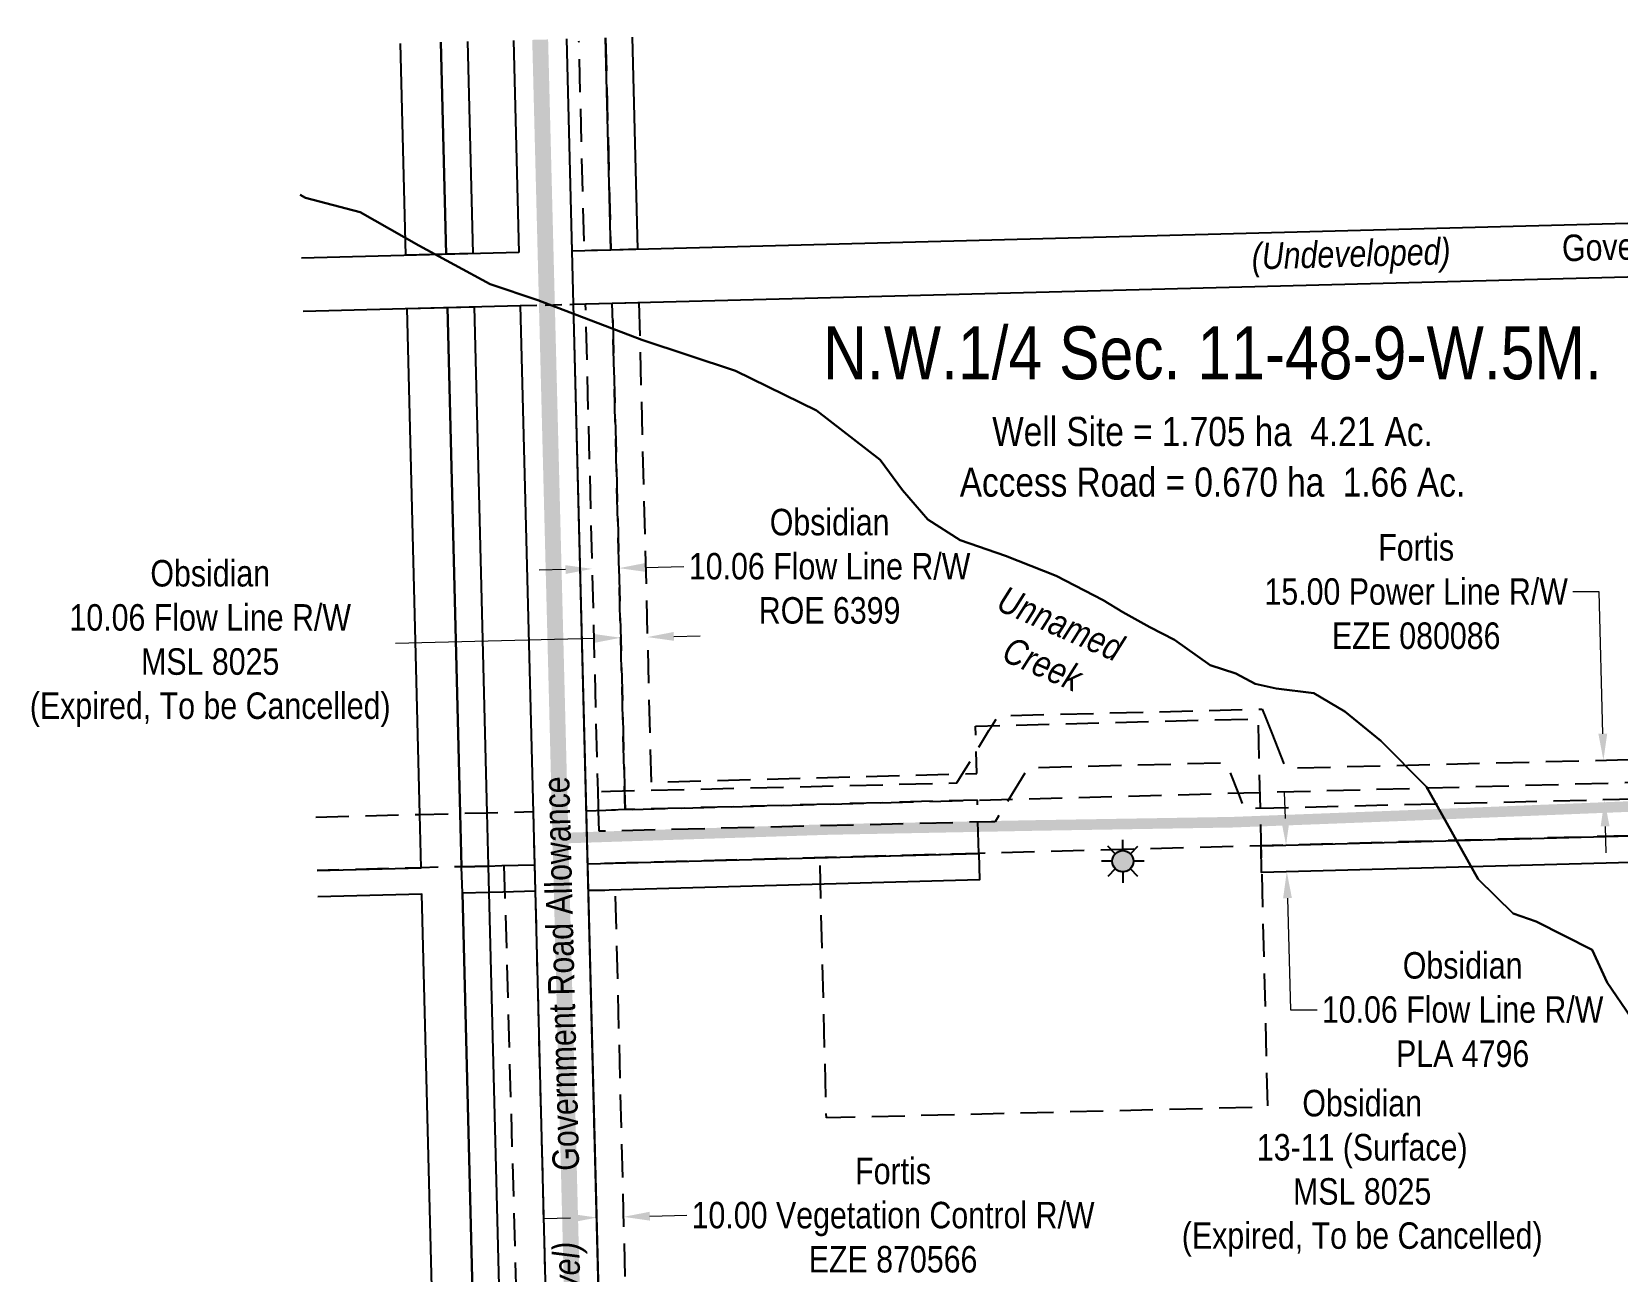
# Model space of a CAD drawing. Extents: x 615946 to 620082, y 5887661 to 5890671.
# Drawn here: x 618844 to 619443, y 5888305 to 5888773 of the extents above; entities that cross this region are included whole.
import ezdxf
from ezdxf.enums import TextEntityAlignment as Align

# ---------------------------------------------------------------- set-up
doc = ezdxf.new("R2010")
doc.units = 0
doc.header["$LTSCALE"] = 5
doc.header["$PDMODE"] = 34
doc.header["$PDSIZE"] = 0.03
for name, pattern in [('foc-ACCESSROAD', [3.75, 2.5, -1.25]), ('foc-FLOWLINE', [3.75, 2.5, -1.25]), ('foc-TIELINE', [1.875, 1.25, -0.625])]:
    doc.linetypes.add(name, pattern=pattern)
doc.layers.get('Defpoints').update_dxf_attribs({"color": 9})
for name, color, linetype in [('AS-POWER', 104, 'foc-POWER'), ('AS-ROADS', 254, 'Continuous'), ('C-FLOWLINE', 13, 'foc-FLOWLINE'), ('C-RW', 13, 'Continuous'), ('C-SYMBOL', 7, 'Continuous'), ('C-WS', 13, 'foc-ACCESSROAD'), ('C-WS-S', 8, 'Continuous'), ('F-EZE', 190, 'foc-FLOWLINE'), ('F-RW', 190, 'Continuous'), ('L-AREAREQUIRED', 7, 'Continuous'), ('L-ROAD-T', 7, 'Continuous'), ('L-SEC', 7, 'Continuous'), ('L-TIE', 7, 'foc-TIELINE'), ('T-WATER', 160, 'Continuous'), ('T-WATER-T', 170, 'Continuous')]:
    doc.layers.add(name, color=color, linetype=linetype)
for name, color, linetype, lineweight in [('C-FLOWLINE-T', 13, 'Continuous', 9), ('C-RW-T', 13, 'Continuous', 9), ('C-WS-T', 13, 'Continuous', 9), ('F-EZE-T', 190, 'Continuous', 9), ('F-RW-T', 190, 'Continuous', 9), ('T-TEXT', 48, 'Continuous', 18)]:
    doc.layers.add(name, color=color, linetype=linetype, lineweight=lineweight)
doc.styles.add('100L', font='ARIALN.TTF', dxfattribs={"height": 11})
doc.styles.add('175L', font='ARIALN.TTF', dxfattribs={"height": 20})
doc.styles.add('80CG', font='ARIALN.TTF', dxfattribs={"height": 10})
doc.styles.add('80L', font='ARIALN.TTF', dxfattribs={"height": 10})
doc.styles.add('80LS', font='ARIALNI.TTF', dxfattribs={"height": 10})
doc.styles.add('foc-LtypeFont', font='ARIALN.TTF', dxfattribs={"height": 7.35})
doc.linetypes.add('foc-POWER', pattern='A,6,-1,["P",foc-LtypeFont,S=0.2,R=0,X=-0.625,Y=-0.75],-1.24,4', length=12.24)
doc.linetypes.add('foc-POWER-NOLINE', pattern='A,0,-4,["P",foc-LtypeFont,S=0.2,R=0,X=-0.625,Y=-0.75],-8.24', length=12.24)
doc.linetypes.add('foc-TOPO-flowdirection-NOLINE', pattern='A,0,[">",foc-LtypeFont,S=0.3,R=0,X=0,Y=-0.945],-20,[">",foc-LtypeFont,S=0.3,R=0,X=0,Y=-0.945],0', length=20)
doc.dimstyles.new('Compass 5 000', dxfattribs={"dimscale": 5, "dimtxt": 9, "dimasz": 2, "dimexe": 0.2, "dimexo": 0.0625, "dimgap": 0.5, "dimtad": 0, "dimtih": 1, "dimtoh": 1, "dimzin": 0, "dimdsep": 46, "dimtxsty": '80CG', "dimcen": 0.1, "dimse1": 1, "dimse2": 1, "dimclrd": 256, "dimclrt": 256, "dimaunit": 1, "dimadec": 4, "dimazin": 0, "dimtfac": 0.06, "dimtofl": 0, "dimtmove": 0, "dimatfit": 1, "dimfxl": 0.2, "dimtolj": 1, "dimtzin": 0, "dimlwd": -1, "dimarcsym": 0})

# ---------------------------------------------------------------- blocks, each defined once
blk = doc.blocks.new('*D437')
at = {"layer": 'Defpoints', "color": 0, "transparency": 16777216}
for p in [(619067.49, 5888325.7), (619059.83, 5888232.81), (619069.84, 5888233.06)]:
    blk.add_point(p, dxfattribs=at)
at = {"layer": 'F-EZE-T', "transparency": 16777216}
for p, q in [((619047.49, 5888325.19), (619037.49, 5888324.94)), ((619077.48, 5888325.95), (619091.41, 5888326.3))]:
    blk.add_line(p, q, dxfattribs=at)
for points in [[(619047.44, 5888326.86), (619047.53, 5888323.52), (619057.48, 5888325.44)], [(619077.44, 5888327.62), (619077.52, 5888324.28), (619067.49, 5888325.7)]]:
    blk.add_solid(points, dxfattribs=at)
at = {"layer": 'F-EZE-T', "transparency": 16777216, "insert": (619169.34, 5888326.3), "char_height": 10, "attachment_point": 5, "style": '80CG', "bg_fill": 3, "box_fill_scale": 1.1, "bg_fill_color": 256, "bg_fill_true_color": 13158600, "bg_fill_transparency": 0}
blk.add_mtext('\\A1;Fortis\\P10.00 Vegetation Control R/W\\PEZE 870566', dxfattribs=at)
blk = doc.blocks.new('*D439')
at = {"layer": 'Defpoints', "color": 0, "transparency": 16777216}
for p in [(619437.63, 5888498.12), (619383.78, 5888496.78), (619384.16, 5888481.79)]:
    blk.add_point(p, dxfattribs=at)
at = {"layer": 'F-RW-T', "transparency": 16777216}
for p, q in [((619436.04, 5888561.73), (619426.04, 5888561.73)), ((619437.38, 5888508.12), (619436.04, 5888561.73)), ((619438.26, 5888473.14), (619438.51, 5888463.14))]:
    blk.add_line(p, q, dxfattribs=at)
for points in [[(619439.05, 5888508.16), (619435.72, 5888508.08), (619437.63, 5888498.12)], [(619439.92, 5888473.18), (619436.59, 5888473.09), (619438.01, 5888483.13)]]:
    blk.add_solid(points, dxfattribs=at)
at = {"layer": 'F-RW-T', "transparency": 16777216, "insert": (619366.9, 5888561.73), "char_height": 10, "attachment_point": 5, "style": '80CG'}
blk.add_mtext('\\A1;Fortis\\P15.00 Power Line R/W\\PEZE 080086', dxfattribs=at)
blk = doc.blocks.new('*D451')
at = {"layer": 'C-FLOWLINE-T', "transparency": 16777216}
for p, q in [((619045.62, 5888570.09), (619035.62, 5888569.83)), ((619075.81, 5888570.9), (619090.37, 5888571.28))]:
    blk.add_line(p, q, dxfattribs=at)
for points in [[(619045.57, 5888571.76), (619045.66, 5888568.43), (619055.61, 5888570.36)], [(619075.76, 5888572.56), (619075.85, 5888569.23), (619065.81, 5888570.63)]]:
    blk.add_solid(points, dxfattribs=at)
at = {"layer": 'Defpoints', "color": 0, "transparency": 16777216}
for p in [(619065.81, 5888570.63), (619055.75, 5888565.21), (619065.95, 5888565.48)]:
    blk.add_point(p, dxfattribs=at)
at = {"layer": 'C-FLOWLINE-T', "transparency": 16777216, "insert": (619145.37, 5888571.28), "char_height": 10, "attachment_point": 5, "style": '80CG'}
blk.add_mtext('\\A1;Obsidian\\P10.06 Flow Line R/W\\PROE 6399', dxfattribs=at)
blk = doc.blocks.new('*D470')
at = {"layer": 'C-RW-T', "transparency": 16777216}
for p, q in [((619317.49, 5888476.08), (619317.22, 5888486.08)), ((619318.3, 5888446.04), (619319.45, 5888403.92)), ((619319.45, 5888403.92), (619329.45, 5888403.92))]:
    blk.add_line(p, q, dxfattribs=at)
for points in [[(619319.16, 5888476.13), (619315.82, 5888476.04), (619317.76, 5888466.09)], [(619319.97, 5888446.08), (619316.64, 5888445.99), (619318.03, 5888456.03)]]:
    blk.add_solid(points, dxfattribs=at)
at = {"layer": 'Defpoints', "color": 0, "transparency": 16777216}
for p in [(619341.49, 5888466.73), (619318.03, 5888456.03), (619341.76, 5888456.68)]:
    blk.add_point(p, dxfattribs=at)
at = {"layer": 'C-RW-T', "transparency": 16777216, "insert": (619384.45, 5888403.92), "char_height": 10, "attachment_point": 5, "style": '80CG'}
blk.add_mtext('\\A1;Obsidian\\P10.06 Flow Line R/W\\PPLA 4796', dxfattribs=at)
blk = doc.blocks.new('*D471')
at = {"layer": 'C-WS-T', "transparency": 16777216}
for p, q in [((619086.53, 5888544.86), (619096.53, 5888545.11)), ((619056.49, 5888544.1), (618981.36, 5888542.19))]:
    blk.add_line(p, q, dxfattribs=at)
for points in [[(619056.45, 5888545.76), (619056.53, 5888542.43), (619066.48, 5888544.35)], [(619086.49, 5888546.53), (619086.58, 5888543.19), (619076.54, 5888544.61)]]:
    blk.add_solid(points, dxfattribs=at)
at = {"layer": 'Defpoints', "color": 0, "transparency": 16777216}
for p in [(619066.3, 5888551.8), (619076.35, 5888552.05), (619066.48, 5888544.35)]:
    blk.add_point(p, dxfattribs=at)
at = {"layer": 'C-WS-T', "transparency": 16777216, "insert": (618911.43, 5888542.19), "char_height": 10, "attachment_point": 5, "style": '80CG'}
blk.add_mtext('\\A1;Obsidian\\P10.06 Flow Line R/W\\PMSL 8025\\P(Expired, To be Cancelled)', dxfattribs=at)
blk = doc.blocks.new('GAS')
h = blk.add_hatch(color=255)
h.dxf.hatch_style = 1
edge = h.paths.add_edge_path()
edge.add_arc((0, 0), 0.9, 0, 360)
for p, q in [((0, 0.81), (0, 1.62)), ((-0.81, 0), (-1.62, 0)), ((-0.57, 0.57), (-1.14, 1.14)), ((0.57, 0.57), (1.14, 1.14)), ((1.62, 0), (0.81, 0)), ((-0.57, -0.57), (-1.14, -1.14)), ((0, -0.81), (0, -1.62)), ((1.14, -1.14), (0.57, -0.57))]:
    blk.add_line(p, q)
blk.add_circle((0, 0), 0.8)

msp = doc.modelspace()

# ---------------------------------------------------------------- linework, layer by layer
at = {"layer": 'AS-POWER', "linetype": 'foc-POWER-NOLINE', "flags": 128}
msp.add_lwpolyline([(619071.591, 5887766.792), (619069.077, 5887865.833), (619048.659, 5888670.263), (619046.103, 5888770.448)], dxfattribs=at)
at = {"layer": 'AS-ROADS', "flags": 128}
for points, const_width in [([(619036.051, 5888770.169), (619038.083, 5888690.102), (619059.022, 5887865.662), (619061.539, 5887766.525)], 5.998), ([(619045.749, 5888468.736), (619145.628, 5888471.975), (619223.061, 5888473.476), (619297.355, 5888474.702), (619366.612, 5888477.36), (619468.163, 5888481.462), (619625.088, 5888485.809)], 4)]:
    msp.add_lwpolyline(points, dxfattribs=dict(at, const_width=const_width))
at = {"layer": 'C-FLOWLINE', "flags": 128}
msp.add_lwpolyline([(619060.735, 5888770.839), (619062.768, 5888690.749), (619052.715, 5888690.488), (619050.706, 5888769.656)], dxfattribs=at)
msp.add_lwpolyline([(619067.946, 5888486.763), (619068.132, 5888479.447), (619058.079, 5888479.175), (619057.892, 5888486.522), (619053.226, 5888670.382), (619063.279, 5888670.643), (619067.946, 5888486.763)], close=True, dxfattribs=at)
at = {"layer": 'C-RW', "flags": 128}
for points in [[(618998.558, 5888769.187), (619000.552, 5888689.118), (618985.308, 5888688.75), (618983.315, 5888768.782)], [(619070.807, 5888771.107), (619072.838, 5888691.011), (619062.768, 5888690.749), (619060.735, 5888770.839)], [(618951.83, 5888456.529), (618991.155, 5888457.527), (618990.644, 5888477.652), (618985.799, 5888668.629), (619001.052, 5888669.025), (619005.889, 5888478.039), (619006.399, 5888457.915), (619016.452, 5888458.169), (619021.631, 5888458.301), (619033.912, 5888458.613), (619034.166, 5888448.609), (619021.885, 5888448.298), (619016.706, 5888448.164), (619006.652, 5888447.904), (619016.05, 5888076.821), (619016.56, 5888056.695), (619019.471, 5887941.771), (619004.227, 5887941.387), (619001.57, 5888046.307), (619001.317, 5888056.309), (619000.807, 5888076.433), (618991.409, 5888447.51), (618952.085, 5888446.493)]]:
    msp.add_lwpolyline(points, dxfattribs=at)
for points in [[(619592.139, 5888463.458), (619308.532, 5888455.778), (619308.301, 5888465.831), (619591.867, 5888473.511), (619592.139, 5888463.458)], [(619062.06, 5888449.103), (619054.278, 5888448.892), (619054.023, 5888458.945), (619201.68, 5888462.944), (619201.925, 5888452.891), (619062.06, 5888449.103)]]:
    msp.add_lwpolyline(points, close=True, dxfattribs=at)
at = {"layer": 'C-WS', "flags": 128}
for points in [[(619073.332, 5888670.904), (619077.929, 5888489.773), (619200.943, 5888493.104), (619200.505, 5888511.004), (619307.109, 5888513.758), (619310.755, 5888367.142), (619144.166, 5888363.034), (619141.693, 5888461.319), (619201.68, 5888462.944), (619201.188, 5888483.051), (619068.132, 5888479.447), (619063.279, 5888670.643), (619073.332, 5888670.904)], [(619717.953, 5888518.723), (619720.341, 5888424.645), (619720.392, 5888422.647), (619718.433, 5888422.597), (619674.047, 5888421.47), (619662.879, 5888421.187), (619593.258, 5888419.421), (619326.359, 5888137.074), (619312.173, 5888136.645), (619592.897, 5888433.651), (619592.588, 5888447.813), (619592.155, 5888462.861), (619591.867, 5888473.511), (619308.301, 5888465.831), (619201.68, 5888462.944), (619054.023, 5888458.945), (619053.512, 5888479.052), (619201.188, 5888483.051), (619307.801, 5888485.938), (619591.374, 5888493.618), (619591.157, 5888502.206), (619590.031, 5888546.553), (619717.165, 5888549.78), (619717.366, 5888541.864), (619717.953, 5888518.723)]]:
    msp.add_lwpolyline(points, close=True, dxfattribs=at)
msp.add_lwpolyline([(618951.32, 5888476.654), (618990.644, 5888477.652), (619005.889, 5888478.039), (619015.942, 5888478.294), (619033.401, 5888478.737), (619033.911, 5888458.661), (619043.586, 5888077.472), (619033.338, 5888077.252), (619022.509, 5888458.328), (619016.452, 5888458.169), (619006.399, 5888457.915), (618991.155, 5888457.527), (618951.83, 5888456.529)], dxfattribs=at)
at = {"layer": 'F-EZE', "flags": 128}
for points in [[(619312.359, 5888508.348), (619317.58, 5888495.122), (619598.024, 5888502.131), (619603.279, 5888502.263), (619603.653, 5888487.274), (619313.083, 5888480.009), (619302.158, 5888479.736), (619299.922, 5888485.402), (619295.317, 5888497.069), (619220.346, 5888495.177), (619212.99, 5888483.2), (619207.892, 5888474.901), (619206.494, 5888474.867), (619058.279, 5888471.297), (619058.079, 5888479.175), (619057.898, 5888486.287), (619062.564, 5888486.399), (619072.855, 5888486.647), (619193.428, 5888489.551), (619195.429, 5888492.81), (619205.564, 5888509.312), (619206.714, 5888511.184), (619208.99, 5888514.89), (619308.782, 5888517.408), (619310.133, 5888513.986), (619312.359, 5888508.348)], [(619073.77, 5888077.981), (619063.7, 5888077.726), (619054.278, 5888448.892), (619064.354, 5888449.147), (619073.77, 5888077.981)]]:
    msp.add_lwpolyline(points, close=True, dxfattribs=at)
at = {"layer": 'F-RW', "flags": 128}
for points in [[(619008.608, 5888769.454), (619010.606, 5888689.384), (619000.552, 5888689.142), (618998.558, 5888769.187)], [(619016.05, 5888076.821), (619006.652, 5888447.904), (619006.399, 5888457.915), (619005.889, 5888478.039), (619001.052, 5888669.025), (619011.105, 5888669.287), (619015.942, 5888478.294), (619016.452, 5888458.169), (619016.706, 5888448.164), (619026.104, 5888077.077)]]:
    msp.add_lwpolyline(points, dxfattribs=at)
at = {"layer": 'L-SEC'}
for p, q in [((619025.998, 5888769.914), (619028.03, 5888689.846)), ((619048.136, 5888690.369), (619046.103, 5888770.448)), ((619855.042, 5888711.345), (619048.136, 5888690.369)), ((619028.03, 5888689.846), (618945.966, 5888687.713)), ((619048.659, 5888670.263), (619855.565, 5888691.239)), ((618946.476, 5888667.607), (619028.553, 5888669.74)), ((619028.553, 5888669.74), (619048.969, 5887865.407)), ((619069.075, 5887865.917), (619048.659, 5888670.263))]:
    msp.add_line(p, q, dxfattribs=at)
at = {"layer": 'L-TIE'}
msp.add_line((619028.553, 5888669.74), (619048.659, 5888670.263), dxfattribs=at)
at = {"layer": 'T-WATER', "flags": 128}
msp.add_lwpolyline([(619448.028, 5888401.137), (619439.027, 5888414.238), (619433.323, 5888426.57), (619412.252, 5888437.272), (619403.522, 5888440.181), (619390.367, 5888453.21), (619370.768, 5888488.074), (619353.539, 5888505.407), (619339.972, 5888516.503), (619328.238, 5888523.39), (619314.083, 5888525.251), (619306.073, 5888526.926), (619298.81, 5888530.835), (619289.124, 5888534), (619275.58, 5888543.541), (619266.296, 5888548.33), (619256.113, 5888554.017), (619248.625, 5888558.506), (619230.954, 5888567.785), (619211.786, 5888575.267), (619194.715, 5888581.254), (619182.435, 5888589.035), (619172.851, 5888600.11), (619164.465, 5888611.483), (619140.388, 5888630.164), (619109.839, 5888645.129), (619074.498, 5888656.802), (619035.18, 5888671.823), (619017.21, 5888677.809), (618990.255, 5888692.475), (618968.092, 5888705.046), (618947.427, 5888710.433), (618945.361, 5888711.528)], dxfattribs=at)
at = {"layer": 'T-WATER', "linetype": 'foc-TOPO-flowdirection-NOLINE', "flags": 128}
msp.add_lwpolyline([(618945.361, 5888711.528), (618947.427, 5888710.433), (618968.092, 5888705.046), (618990.255, 5888692.475), (619017.21, 5888677.809), (619035.18, 5888671.823), (619074.498, 5888656.802), (619109.839, 5888645.129), (619140.388, 5888630.164), (619164.465, 5888611.483), (619172.851, 5888600.11), (619182.435, 5888589.035), (619194.715, 5888581.254), (619211.786, 5888575.267), (619230.954, 5888567.785), (619248.625, 5888558.506), (619256.113, 5888554.017), (619266.296, 5888548.33), (619275.58, 5888543.541), (619289.124, 5888534), (619298.81, 5888530.835), (619306.073, 5888526.926), (619314.083, 5888525.251), (619328.238, 5888523.39), (619339.972, 5888516.503), (619353.539, 5888505.407), (619370.768, 5888488.074), (619390.367, 5888453.21), (619403.522, 5888440.181), (619412.252, 5888437.272), (619433.323, 5888426.57), (619439.027, 5888414.238), (619448.028, 5888401.137), (619462.928, 5888390.318), (619487.957, 5888373.682), (619497.439, 5888371.071), (619523.487, 5888370.38), (619542.043, 5888365.082), (619558.445, 5888351.701), (619569.034, 5888337.834), (619580.755, 5888308.397), (619616.905, 5888290.516), (619651.631, 5888258.697), (619668.115, 5888232.738), (619681.484, 5888221.708), (619698.653, 5888221.237), (619706.64, 5888219.589), (619712.283, 5888219.353), (619724.718, 5888223.577), (619731.533, 5888222.871), (619737.894, 5888218.647), (619741.17, 5888217.013), (619743.752, 5888208.55), (619747.052, 5888200.808), (619767.258, 5888174.743), (619770.773, 5888167.694), (619774.551, 5888161.115), (619779.238, 5888155.949), (619780.41, 5888152.902), (619784.881, 5888150.091), (619805.781, 5888145.617), (619813.791, 5888142.57), (619815.896, 5888140.922), (619849.564, 5888018.45), (619862.74, 5887962.912), (619864.629, 5887954.228), (619863.864, 5887943.661), (619861.202, 5887913.038)], dxfattribs=at)

# ---------------------------------------------------------------- block references
at = {"layer": 'C-WS-S', "xscale": 4.99821265, "yscale": 4.99821265, "zscale": 4.99821265}
msp.add_blockref('GAS', (619256.112, 5888459.97), dxfattribs=at)

# ---------------------------------------------------------------- texts
at = {"layer": 'C-SYMBOL', "color": 3, "style": '175L'}
msp.add_text('N.W.1/4 Sec. 11-48-9-W.5M.', height=20, dxfattribs=at).set_placement((619289.978, 5888635.923), align=Align.BOTTOM_CENTER)
at = {"layer": 'C-WS-T', "insert": (619346.512, 5888342.133), "char_height": 10, "width": 135.66617, "attachment_point": 5, "style": '80CG'}
msp.add_mtext('\\A1;Obsidian\\P13-11 (Surface)\\PMSL 8025\\P(Expired, To be Cancelled)', dxfattribs=at)
at = {"layer": 'L-AREAREQUIRED', "color": 5, "style": '100L'}
for s, p in [('Well Site = 1.705 ha  4.21 Ac.', (619289.978, 5888613.423)), ('Access Road = 0.670 ha  1.66 Ac.', (619289.978, 5888594.324))]:
    msp.add_text(s, height=11, dxfattribs=at).set_placement(p, align=Align.BOTTOM_CENTER)
at = {"layer": 'L-ROAD-T', "style": '80L'}
msp.add_text('Government Road Allowance', height=9.99643, rotation=1.489099, dxfattribs=at).set_placement((619496.405, 5888693.394), align=Align.MIDDLE_CENTER)
at = {"layer": 'T-TEXT', "style": '80LS'}
msp.add_text('(Undeveloped)', height=9.99643, rotation=1.489099, dxfattribs=at).set_placement((619342.325, 5888689.388), align=Align.MIDDLE_CENTER)
at = {"layer": 'T-WATER-T', "insert": (619211.286, 5888564.481), "char_height": 9.99712, "attachment_point": 1, "rotation": 336.359065, "style": '80L'}
msp.add_mtext_dynamic_manual_height_columns('\\pi0.60576,t130.57;{\\fArial Narrow|b0|i1|c0|p34;Unnamed \\P\\pi10.098,t140.06;Creek}', width=50.3106, gutter_width=50, heights=[0], dxfattribs=at)

# ---------------------------------------------------------------- dimensions: what is measured, and where the dimension line sits
at = {"layer": 'C-FLOWLINE-T'}
dim = msp.add_linear_dim(base=(619065.809, 5888570.629), p1=(619055.75, 5888565.206), p2=(619065.946, 5888565.478), angle=1.525821, text='Obsidian\\P10.06 Flow Line R/W\\PROE 6399', dimstyle='Compass 5 000', dxfattribs=at)
dim.commit()
dim.dimension.update_dxf_attribs({"geometry": '*D451', "text_midpoint": (619145.366, 5888571.284), "dimtype": 161})
at = {"layer": 'C-RW-T'}
dim = msp.add_linear_dim(base=(619318.034, 5888456.035), p1=(619341.492, 5888466.73), p2=(619341.765, 5888456.678), angle=271.55129, text='Obsidian\\P10.06 Flow Line R/W\\PPLA 4796', dimstyle='Compass 5 000', dxfattribs=at)
dim.commit()
dim.dimension.update_dxf_attribs({"geometry": '*D470', "text_midpoint": (619384.445, 5888403.92), "dimtype": 161})
at = {"layer": 'C-WS-T'}
dim = msp.add_linear_dim(base=(619066.484, 5888544.351), p1=(619076.348, 5888552.051), p2=(619066.295, 5888551.796), angle=181.454017, text='Obsidian\\P10.06 Flow Line R/W\\PMSL 8025\\P(Expired, To be Cancelled)', dimstyle='Compass 5 000', dxfattribs=at)
dim.commit()
dim.dimension.update_dxf_attribs({"geometry": '*D471', "text_midpoint": (618911.425, 5888542.19), "dimtype": 161})
at = {"layer": 'F-RW-T'}
dim = msp.add_linear_dim(base=(619437.631, 5888498.122), p1=(619384.159, 5888481.785), p2=(619383.784, 5888496.776), angle=91.432552, text='Fortis\\P15.00 Power Line R/W\\PEZE 080086', dimstyle='Compass 5 000', dxfattribs=at)
dim.commit()
dim.dimension.update_dxf_attribs({"geometry": '*D439', "text_midpoint": (619366.9, 5888561.73), "dimtype": 161})

# ---------------------------------------------------------------- next in the draw order: dimensions: what is measured, and where the dimension line sits
at = {"layer": 'F-EZE-T'}
dim = msp.add_linear_dim(base=(619067.486, 5888325.696), p1=(619059.833, 5888232.81), p2=(619069.836, 5888233.064), angle=1.453327, text='Fortis\\P10.00 Vegetation Control R/W\\PEZE 870566', dimstyle='Compass 5 000', override={"dimtfill": 1}, dxfattribs=at)
dim.commit()
dim.dimension.update_dxf_attribs({"geometry": '*D437', "text_midpoint": (619169.34, 5888326.303), "dimtype": 161})

# ---------------------------------------------------------------- next in the draw order: texts
at = {"layer": 'L-ROAD-T', "style": '80L'}
msp.add_text('Government Road Allowance', height=9.99643, rotation=91.454017, dxfattribs=at).set_placement((619043.908, 5888417.542), align=Align.MIDDLE_CENTER)
at = {"layer": 'T-TEXT', "style": '80LS'}
msp.add_text('(High Grade Gravel)', height=9.99643, rotation=91.454017, dxfattribs=at).set_placement((619047.073, 5888264.768), align=Align.MIDDLE_CENTER)

doc.saveas('drawing.dxf')
